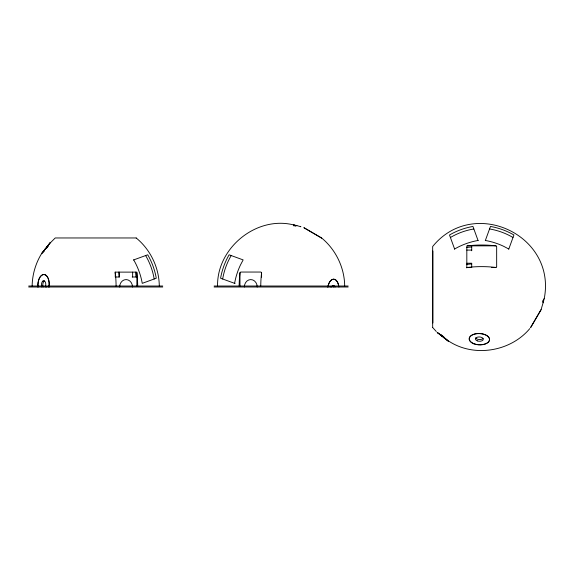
<?xml version="1.0" encoding="UTF-8"?>
<svg xmlns="http://www.w3.org/2000/svg" width="574" height="574" viewBox="0 0 574 574"><rect width="100%" height="100%" fill="white"/><g stroke="black" fill="none" stroke-linecap="round" stroke-linejoin="round"><path stroke-width="0.86" d="M217.568 286.146C216.75 248.147 256.004 216.011 292.819 224.721A63.37 63.37 0 0 1 300.862 226.78L300.776 226.551M32.137 286.024C32.316 274.702 35.581 263.459 41.479 253.801M544.231 298.602C556.73 235.039 473.349 196.172 432.667 246.504L432.667 327.474M543.922 299.449L543.671 300.446L542.473 300.912M541.16 309.573L541.921 306.731A63.37 63.37 0 0 0 543.987 298.695L544.188 298.616M485.288 240.671L490.469 226.45A61.827 53.54 20 0 1 513.909 234.988L508.736 249.202M530.649 327.359L540.902 309.802M530.785 327.438L541.045 309.881M46.544 247.71L47.951 245.916M49.077 244.094L55.226 237.966L136.217 237.966M41.68 253.536L43.086 251.721M41.529 253.722L50.376 242.415M44.413 250.02L48.403 244.919M46.379 247.552L48.029 245.435M43.854 250.788L45.726 248.391M46.774 247.437L41.83 253.364M47.011 247.136L50.232 242.587M44.191 251.233L44.535 250.795M46.372 248.434L46.781 247.918M46.946 247.71L47.369 247.164M47.455 247.057L48.209 246.088M43.373 251.785L42.964 252.295M529.816 328.586C510.602 351.582 474.196 357.702 448.947 341.25M239.15 285.888A62.358 31.183 -90 0 1 239.975 272.7L240.664 272.047L260.897 272.047L261.586 272.7L261.586 277.17M466.82 263.222L471.713 263.222L471.713 267.455L467.329 267.462A62.358 31.183 0 0 1 496.008 267.455L496.661 266.774L496.661 246.533L496.008 245.851L467.401 245.851L466.82 245.916L466.82 267.893M133.491 259.979L147.733 254.791A61.827 53.54 70 0 1 156.272 278.239L142.244 283.341A61.82 53.533 70 0 0 139.554 272.786L138.614 270.182A61.82 53.533 70 0 0 133.706 259.9M295.036 226.235L296.887 225.56M466.82 247.466L471.713 246.942M466.82 264.413L471.713 263.897M466.856 267.52L467.329 267.462M467.365 245.851L467.401 245.851A62.358 31.183 0 0 1 496.008 245.851M466.82 250.085L471.713 250.085M491.667 267.455L496.008 267.455M115.087 272.119L136.806 272.119L136.87 272.7A62.358 31.183 -90 0 1 137.703 286.096M132.214 277.005L136.87 277.005M28.7 286.024L162.743 286.024M214.109 286.024L348.153 286.024M28.7 287L162.743 287M214.109 287L348.153 287M42.792 281.152L44.112 281.21M294.606 225.044L293.587 224.793M235.06 283.506L220.581 278.239A61.827 53.54 -70 0 1 229.112 254.791L243.139 259.9L240.391 265.123A61.82 53.533 -70 0 0 234.608 283.341M508.808 249.016L503.577 246.268A61.82 53.533 20 0 0 485.36 240.477M304.005 227.663L321.569 237.923M303.933 227.806L321.483 238.052M446.637 339.801L448.488 341.236L437.137 332.368L438.601 333.494M439.354 333.774L447.01 339.765M442.819 336.479L441.313 335.352M439.892 334.498L441.707 335.912M437.309 332.54L448.43 341.193M441.327 334.929L443.028 336.256M444.19 337.168L444.628 337.512M443.358 337.239L445.245 338.71M441.255 335.309L440.631 334.786M136.174 237.966C150.445 249.568 159.091 267.649 159.299 286.024M321.576 237.923C335.812 249.633 344.543 267.706 344.687 286.146M432.667 327.503L436.276 331.507M542.688 301.515L543.14 302.756M478.113 240.671L472.94 226.45A61.827 53.54 -20 0 0 449.499 234.988L454.673 249.202M293.407 224.621L293.895 225.955M135.514 272.119L136.038 277.005M118.567 272.119L119.076 277.005M115.195 272.119L115.266 272.7A62.358 31.183 -90 0 1 115.704 277.12M471.713 245.851L471.713 250.759M432.875 251.01L432.875 322.99M239.975 272.7L239.975 286.11M136.87 272.7L136.87 286.168M132.637 272.119L132.637 277.005M119.507 272.119L119.507 277.005L115.266 277.005L115.266 272.7A62.358 31.183 90 0 1 116.092 286.096M454.601 249.016A61.82 53.533 -20 0 1 464.883 244.108L467.494 243.168A61.82 53.533 -20 0 1 478.049 240.477M450.411 237.5A58.799 50.921 -20 0 1 473.859 228.969M489.55 228.969A58.799 50.921 20 0 1 512.998 237.5M483.057 338.33A3.91 2.167 2.6 0 1 479.182 339.528A3.91 2.167 2.6 0 1 475.681 337.821M222.676 279A59.309 51.359 -70 0 1 231.207 255.559M331.564 287A3.91 2.167 -87.4 0 1 335.051 287M327.819 287A10.174 5.632 -87.4 0 1 333.379 279.165A10.174 5.632 -87.4 0 1 338.725 286.419M327.955 287A10.174 5.632 -87.4 0 1 333.681 279.165A10.174 5.632 -87.4 0 1 338.925 287M260.754 285.888A62.358 31.183 90 0 1 261.586 272.7M332.64 285.515A3.91 2.167 -87.4 0 1 333.745 287M330.215 287A3.91 2.167 -87.4 0 1 330.359 286.691M244.352 287A7.419 6.429 -90 0 1 250.781 279.581A7.419 6.429 -90 0 1 257.209 287M145.638 255.559A59.309 51.359 70 0 1 154.176 279M38.056 287A10.174 5.632 -87.4 0 1 43.933 274.508A10.174 5.632 -87.4 0 1 49.027 287M37.927 287A10.174 5.632 -87.4 0 1 43.796 274.501A10.174 5.632 -87.4 0 1 48.898 287M41.802 287A3.91 2.167 -87.4 0 1 42.254 281.777A3.91 2.167 -87.4 0 1 45.159 281.777A3.91 2.167 -87.4 0 1 45.289 287M46.745 286.72A3.91 2.167 -87.4 0 1 46.638 287M43.107 287A3.91 2.167 -87.4 0 1 44.492 280.959M119.643 287A7.419 6.429 -90 0 1 126.072 279.581A7.419 6.429 -90 0 1 132.501 287M477.324 340.884A3.91 2.167 2.6 0 0 483.286 339.291A3.91 2.167 2.6 0 0 477.525 337.139A3.91 2.167 2.6 0 0 477.324 340.884M473.851 343.668A10.174 5.632 2.6 0 0 489.536 339.708A10.174 5.632 2.6 0 0 474.748 333.946A10.174 5.632 2.6 0 0 473.851 343.668M473.844 343.797A10.174 5.632 2.6 0 0 489.529 339.844A10.174 5.632 2.6 0 0 474.748 334.075A10.174 5.632 2.6 0 0 473.844 343.797"/></g></svg>
